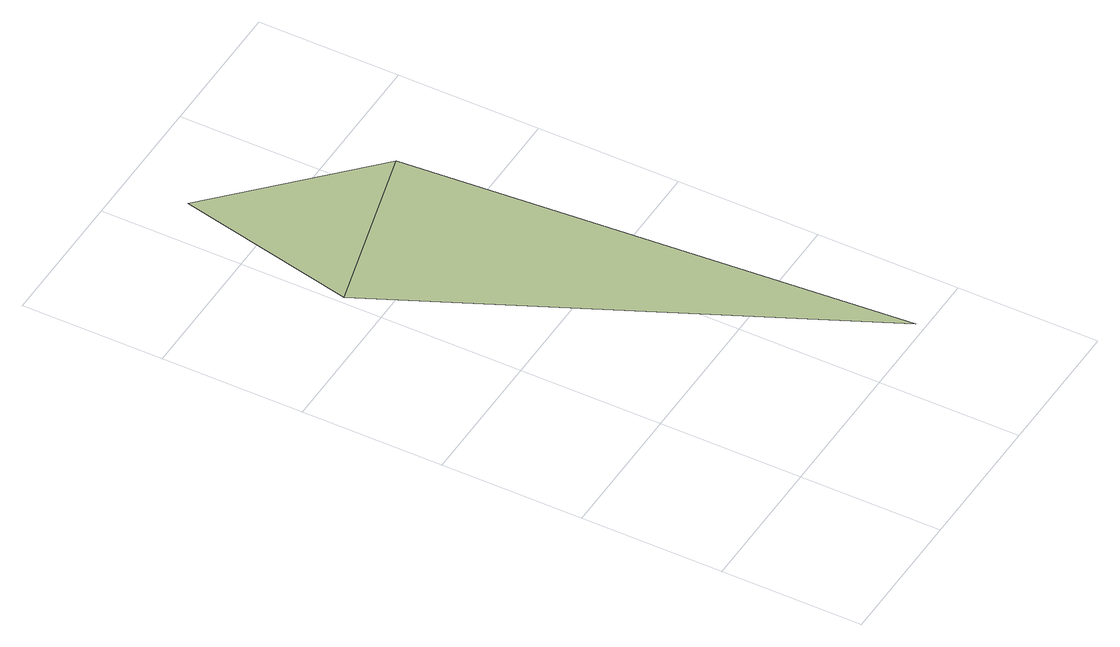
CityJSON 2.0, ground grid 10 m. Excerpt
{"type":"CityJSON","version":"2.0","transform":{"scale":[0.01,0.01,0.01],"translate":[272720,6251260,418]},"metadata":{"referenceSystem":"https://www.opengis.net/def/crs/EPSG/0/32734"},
"CityObjects":{
"terrain1":{"type":"TINRelief","geometry":[{"type":"CompositeSurface","lod":"1","boundaries":[[[0,1,2]],[[0,2,3]]]}]}
},
"vertices":[
[49,3290,76],[1585,67,76],[1308,3626,76],[331,4562,76]
]}
